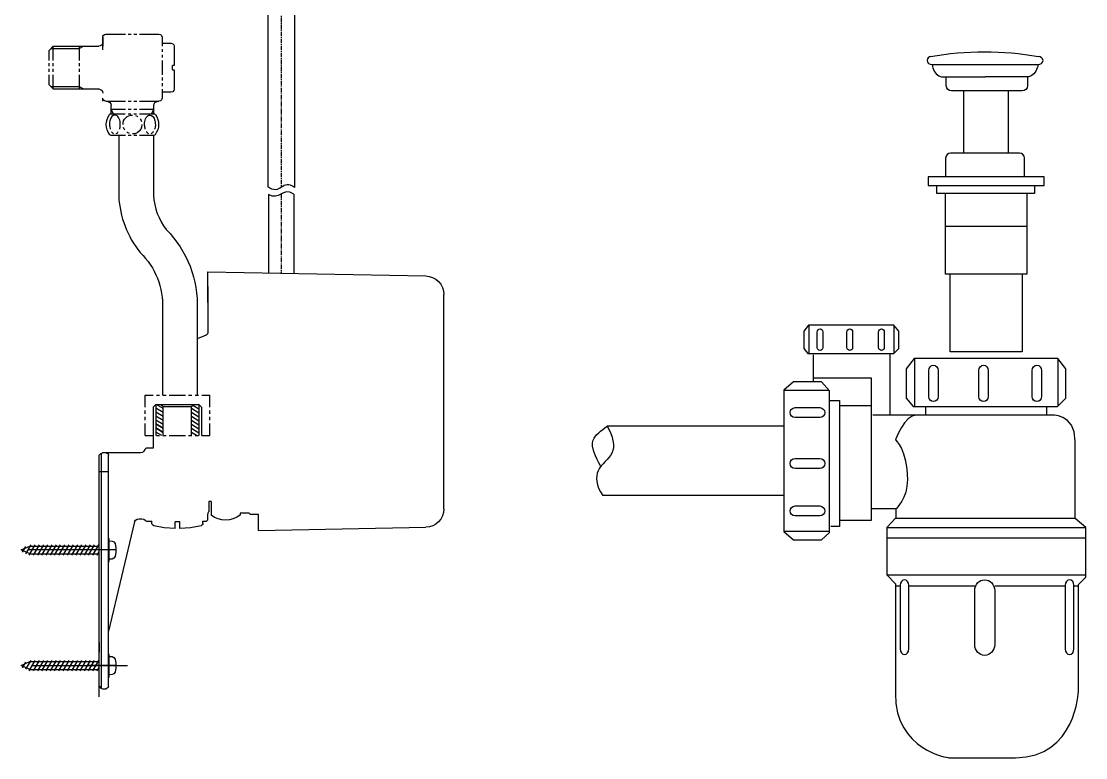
# Model space of a CAD drawing. Header units: millimetres. Extents: x 3162 to 221128, y -144913 to 11496.
# Drawn here: x 181805.7 to 182265.5, y -21886 to -21567.8 of the extents above; entities that cross this region are included whole.
import ezdxf

# ---------------------------------------------------------------- set-up
doc = ezdxf.new("R2010")
doc.units = ezdxf.units.MM
doc.header["$LTSCALE"] = 10
doc.linetypes.add('CENTER', pattern=[50.8, 31.75, -6.35, 6.35, -6.35])
doc.layers.add('3', color=94, linetype='Continuous')

# ---------------------------------------------------------------- blocks, each defined once
blk = doc.blocks.new('guan01')
at = {"color": 8}
for p, q in [((-9.23, 167.75), (-9.23, 141.11)), ((10.01, 167.75), (10.01, 141.11)), ((-17.3, 109.12), (17.72, 109.12))]:
    blk.add_line(p, q, dxfattribs=at)
for points in [[(24.3, 182.62, 0.085674), (-22.39, 182.62, -1)], [(-22.19, 179.08, 0.221079), (-19.22, 174.23, 0.127294), (-17.73, 173.75), (0.7, 173.75)], [(23.59, 179.08, -0.221079), (20.62, 174.23, -0.127294), (19.13, 173.75), (0.7, 173.75)]]:
    blk.add_lwpolyline(points, format="xyb", dxfattribs=at)
blk.add_lwpolyline([(25.3, 126.87), (-24.85, 126.87), (-24.85, 130.62), (25.3, 130.62)], close=True, dxfattribs=at)
for points in [[(-20.6, 126.87), (-20.6, 123.36), (21.52, 123.36), (21.52, 126.87)], [(-17.3, 123.3), (-17.3, 88.47), (17.72, 88.47), (17.72, 123.36)], [(-15.38, 88.47), (-15.38, 55), (15.83, 55), (15.83, 88.47)]]:
    blk.add_lwpolyline(points, dxfattribs=at)
for points, knots in [([(24.3, 182.62), (24.3, 182.62), (24.3, 182.62), (24.3, 182.62), (24.79, 182.62), (25.75, 181.81), (25.75, 180.85), (25.75, 179.86), (24.79, 179.08), (23.59, 179.08), (23.59, 179.08), (-22.18, 179.08), (-22.18, 179.08), (-23.35, 179.08), (-24.34, 179.86), (-24.34, 180.85), (-24.34, 181.81), (-23.35, 182.62), (-22.39, 182.62), (-22.39, 182.62), (-22.39, 182.62), (-22.39, 182.62)], [4.588542, 4.588542, 4.588542, 4.588542, 5, 5, 5, 6, 6, 6, 7, 7, 7, 8, 8, 8, 9, 9, 9, 10, 10, 10, 10.503194, 10.503194, 10.503194, 10.503194]), ([(-17.63, 173.75), (-17.63, 173.75), (-17.63, 169.91), (-17.63, 169.91), (-17.63, 168.71), (-16.58, 167.75), (-15.29, 167.75), (-15.29, 167.75), (15.14, 167.75), (15.14, 167.75), (16.43, 167.75), (17.45, 168.71), (17.45, 169.91), (17.45, 169.91), (17.45, 173.75), (17.45, 173.75)], [0, 0, 0, 0, 1, 1, 1, 2, 2, 2, 3, 3, 3, 4, 4, 4, 5, 5, 5, 5]), ([(-16.31, 130.62), (-16.31, 132.71), (-16.31, 138.65), (-16.31, 138.65), (-16.31, 139.85), (-15.35, 140.81), (-14.18, 140.81), (-14.18, 140.81), (15.56, 140.81), (15.56, 140.81), (16.76, 140.81), (17.72, 139.85), (17.72, 138.65), (17.72, 138.65), (17.72, 132.71), (17.72, 130.62)], [0.176192, 0.176192, 0.176192, 0.176192, 1, 1, 1, 2, 2, 2, 3, 3, 3, 4, 4, 4, 4.823808, 4.823808, 4.823808, 4.823808])]:
    blk.add_open_spline(points, degree=3, knots=knots, dxfattribs=at)
blk = doc.blocks.new('guan02')
at = {"color": 8}
for p, q in [((40.23, 14.48), (40.23, 2.4)), ((77.05, 14.48), (77.05, 2.4)), ((-30.61, 0), (-30.61, -20.39)), ((31.39, 0), (31.39, -20.39)), ((41.88, -24.43), (41.88, 1.92)), ((75.01, -9.95), (75.01, 1.65)), ((87.78, -13.7), (68.41, -13.7)), ((-25.69, -20.75), (-25.69, -24.43)), ((26.68, -20.75), (26.68, -24.43)), ((50.13, -20.48), (63.8, -20.48)), ((30.64, -24.43), (49.35, -24.43)), ((87.78, -29.22), (164.15, -29.22)), ((87.78, -59.22), (166.05, -59.22)), ((39.36, -64.97), (49.59, -64.97)), ((43.38, -73.04), (-42.6, -73.04)), ((-38.07, -69.11), (39.36, -69.11)), ((-42.6, -77.62), (43.38, -77.62)), ((87.78, -74.59), (68.41, -74.59)), ((43.38, -93.45), (-42.6, -93.45)), ((-39.48, -98.37), (-37.5, -98.37)), ((-33.49, -98.37), (-3.27, -98.37)), ((4.74, -98.37), (33.85, -98.37)), ((37.59, -98.37), (39.63, -98.37))]:
    blk.add_line(p, q, dxfattribs=at)
for points in [[(40.32, 2.16), (38.19, 4.32), (38.19, 11.84), (40.23, 14.48), (77.14, 14.48), (79.14, 11.84), (79.14, 4.32), (77.38, 2.16)], [(-30.46, -20.78), (-34, -17.09), (-34, -4.44), (-30.61, 0), (31.57, 0), (34.99, -4.44), (34.99, -17.09), (31.99, -20.78)], [(68.05, -13.88), (71.56, -10.07), (83.58, -10.07), (87.78, -13.7), (87.78, -74.74), (83.58, -78.37), (71.56, -78.37), (68.05, -75.22)]]:
    blk.add_lwpolyline(points, close=True, dxfattribs=at)
for points in [[(74.77, -8.36), (50.13, -8.36), (50.13, -69.98), (63.8, -69.98)], [(67.78, -18.08), (63.8, -18.08), (63.8, -72.62), (67.54, -72.62)]]:
    blk.add_lwpolyline(points, dxfattribs=at)
for points, knots in [([(46.86, 4.77), (46.86, 4.05), (46.32, 3.45), (45.63, 3.45), (45.63, 3.45), (45.63, 3.45), (45.63, 3.45), (44.94, 3.45), (44.4, 4.05), (44.4, 4.77), (44.4, 4.77), (44.4, 11.45), (44.4, 11.45), (44.4, 12.17), (44.94, 12.8), (45.63, 12.8), (45.63, 12.8), (45.63, 12.8), (45.63, 12.8), (46.32, 12.8), (46.86, 12.17), (46.86, 11.45), (46.86, 11.45), (46.86, 4.77), (46.86, 4.77)], [0, 0, 0, 0, 1, 1, 1, 2, 2, 2, 3, 3, 3, 4, 4, 4, 5, 5, 5, 6, 6, 6, 7, 7, 7, 8, 8, 8, 8]), ([(60.53, 4.77), (60.53, 4.05), (59.99, 3.45), (59.3, 3.45), (59.3, 3.45), (59.3, 3.45), (59.3, 3.45), (58.61, 3.45), (58.13, 4.05), (58.13, 4.77), (58.13, 4.77), (58.13, 11.45), (58.13, 11.45), (58.13, 12.17), (58.61, 12.8), (59.3, 12.8), (59.3, 12.8), (59.3, 12.8), (59.3, 12.8), (59.99, 12.8), (60.53, 12.17), (60.53, 11.45), (60.53, 11.45), (60.53, 4.77), (60.53, 4.77)], [0, 0, 0, 0, 1, 1, 1, 2, 2, 2, 3, 3, 3, 4, 4, 4, 5, 5, 5, 6, 6, 6, 7, 7, 7, 8, 8, 8, 8]), ([(73.39, 4.77), (73.39, 4.05), (72.82, 3.45), (72.16, 3.45), (72.16, 3.45), (72.16, 3.45), (72.16, 3.45), (71.5, 3.45), (70.96, 4.05), (70.96, 4.77), (70.96, 4.77), (70.96, 11.45), (70.96, 11.45), (70.96, 12.17), (71.5, 12.8), (72.16, 12.8), (72.16, 12.8), (72.16, 12.8), (72.16, 12.8), (72.82, 12.8), (73.39, 12.17), (73.39, 11.45), (73.39, 11.45), (73.39, 4.77), (73.39, 4.77)], [0, 0, 0, 0, 1, 1, 1, 2, 2, 2, 3, 3, 3, 4, 4, 4, 5, 5, 5, 6, 6, 6, 7, 7, 7, 8, 8, 8, 8]), ([(-19.46, -16.37), (-19.46, -17.6), (-20.39, -18.59), (-21.5, -18.59), (-21.5, -18.59), (-21.5, -18.59), (-21.5, -18.59), (-22.63, -18.59), (-23.53, -17.6), (-23.53, -16.37), (-23.53, -16.37), (-23.53, -5.1), (-23.53, -5.1), (-23.53, -3.87), (-22.63, -2.85), (-21.5, -2.85), (-21.5, -2.85), (-21.5, -2.85), (-21.5, -2.85), (-20.39, -2.85), (-19.46, -3.87), (-19.46, -5.1), (-19.46, -5.1), (-19.46, -16.37), (-19.46, -16.37)], [0, 0, 0, 0, 1, 1, 1, 2, 2, 2, 3, 3, 3, 4, 4, 4, 5, 5, 5, 6, 6, 6, 7, 7, 7, 8, 8, 8, 8]), ([(3.63, -16.37), (3.63, -17.6), (2.67, -18.59), (1.53, -18.59), (1.53, -18.59), (1.53, -18.59), (1.53, -18.59), (0.45, -18.59), (-0.48, -17.6), (-0.48, -16.37), (-0.48, -16.37), (-0.48, -5.1), (-0.48, -5.1), (-0.48, -3.87), (0.45, -2.85), (1.53, -2.85), (1.53, -2.85), (1.53, -2.85), (1.53, -2.85), (2.67, -2.85), (3.63, -3.87), (3.63, -5.1), (3.63, -5.1), (3.63, -16.37), (3.63, -16.37)], [0, 0, 0, 0, 1, 1, 1, 2, 2, 2, 3, 3, 3, 4, 4, 4, 5, 5, 5, 6, 6, 6, 7, 7, 7, 8, 8, 8, 8]), ([(25.24, -16.37), (25.24, -17.6), (24.31, -18.59), (23.2, -18.59), (23.2, -18.59), (23.2, -18.59), (23.2, -18.59), (22.09, -18.59), (21.17, -17.6), (21.17, -16.37), (21.17, -16.37), (21.17, -5.1), (21.17, -5.1), (21.17, -3.87), (22.09, -2.85), (23.2, -2.85), (23.2, -2.85), (23.2, -2.85), (23.2, -2.85), (24.31, -2.85), (25.24, -3.87), (25.24, -5.1), (25.24, -5.1), (25.24, -16.37), (25.24, -16.37)], [0, 0, 0, 0, 1, 1, 1, 2, 2, 2, 3, 3, 3, 4, 4, 4, 5, 5, 5, 6, 6, 6, 7, 7, 7, 8, 8, 8, 8]), ([(72.28, -25.54), (71.08, -25.54), (70.12, -24.55), (70.12, -23.35), (70.12, -23.35), (70.12, -23.35), (70.12, -23.35), (70.12, -22.18), (71.08, -21.2), (72.28, -21.2), (72.28, -21.2), (82.98, -21.2), (82.98, -21.2), (84.15, -21.2), (85.11, -22.18), (85.11, -23.35), (85.11, -23.35), (85.11, -23.35), (85.11, -23.35), (85.11, -24.55), (84.15, -25.54), (82.98, -25.54), (82.98, -25.54), (72.28, -25.54), (72.28, -25.54)], [0, 0, 0, 0, 1, 1, 1, 2, 2, 2, 3, 3, 3, 4, 4, 4, 5, 5, 5, 6, 6, 6, 7, 7, 7, 8, 8, 8, 8]), ([(39.63, -35.14), (39.63, -35.14), (35.5, -24.43), (30.64, -24.43), (25.78, -24.43), (-27.4, -24.43), (-27.4, -24.43), (-27.4, -24.43), (-38.07, -23.44), (-38.07, -35.71), (-38.07, -47.97), (-38.07, -69.11), (-38.07, -69.11), (-38.07, -69.11), (-42.6, -73.04), (-42.6, -73.04), (-42.6, -73.04), (-42.6, -94.41), (-42.6, -94.41), (-42.6, -94.41), (-39.48, -97.68), (-39.48, -97.68), (-39.48, -97.68), (-39.48, -143.6), (-39.48, -143.6), (-39.48, -143.6), (-38.46, -172.5), (-12.23, -172.5), (13.97, -172.5), (16.58, -172.5), (16.58, -172.5), (16.58, -172.5), (39.63, -169.5), (39.63, -144.74), (39.63, -132.06), (39.63, -97.41), (39.63, -97.41), (39.63, -97.41), (43.38, -93.45), (43.38, -93.45), (43.38, -93.45), (43.38, -73.04), (43.38, -73.04), (43.38, -73.04), (39.36, -68.81), (39.36, -68.81), (39.36, -68.81), (39.36, -64.97), (39.36, -64.97), (39.36, -64.97), (34.39, -60.38), (34.39, -52.34), (34.39, -39.27), (39.63, -35.14), (39.63, -35.14)], [0, 0, 0, 0, 1, 1, 1, 2, 2, 2, 3, 3, 3, 4, 4, 4, 5, 5, 5, 6, 6, 6, 7, 7, 7, 8, 8, 8, 9, 9, 9, 10, 10, 10, 11, 11, 11, 12, 12, 12, 13, 13, 13, 14, 14, 14, 15, 15, 15, 16, 16, 16, 17, 17, 17, 18, 18, 18, 18]), ([(164.15, -29.22), (161.69, -33.59), (159.55, -41.17), (169.48, -47.25), (169.05, -54.7), (166.05, -59.22)], [9.495948, 9.495948, 9.495948, 9.495948, 23.037981, 34.191114, 44.267375, 44.267375, 44.267375, 44.267375]), ([(72.28, -47.54), (71.08, -47.54), (70.12, -46.58), (70.12, -45.38), (70.12, -45.38), (70.12, -45.38), (70.12, -45.38), (70.12, -44.18), (71.08, -43.19), (72.28, -43.19), (72.28, -43.19), (82.98, -43.19), (82.98, -43.19), (84.15, -43.19), (85.11, -44.18), (85.11, -45.38), (85.11, -45.38), (85.11, -45.38), (85.11, -45.38), (85.11, -46.58), (84.15, -47.54), (82.98, -47.54), (82.98, -47.54), (72.28, -47.54), (72.28, -47.54)], [0, 0, 0, 0, 1, 1, 1, 2, 2, 2, 3, 3, 3, 4, 4, 4, 5, 5, 5, 6, 6, 6, 7, 7, 7, 8, 8, 8, 8]), ([(72.28, -68.03), (71.08, -68.03), (70.12, -67.07), (70.12, -65.87), (70.12, -65.87), (70.12, -65.87), (70.12, -65.87), (70.12, -64.7), (71.08, -63.71), (72.28, -63.71), (72.28, -63.71), (82.98, -63.71), (82.98, -63.71), (84.15, -63.71), (85.11, -64.7), (85.11, -65.87), (85.11, -65.87), (85.11, -65.87), (85.11, -65.87), (85.11, -67.07), (84.15, -68.03), (82.98, -68.03), (82.98, -68.03), (72.28, -68.03), (72.28, -68.03)], [0, 0, 0, 0, 1, 1, 1, 2, 2, 2, 3, 3, 3, 4, 4, 4, 5, 5, 5, 6, 6, 6, 7, 7, 7, 8, 8, 8, 8]), ([(-37.5, -125.47), (-37.5, -126.82), (-36.69, -127.87), (-35.65, -127.87), (-35.65, -127.87), (-35.65, -127.87), (-35.65, -127.87), (-34.63, -127.87), (-33.79, -126.82), (-33.79, -125.47), (-33.79, -125.47), (-33.79, -97.98), (-33.79, -97.98), (-33.79, -96.69), (-34.63, -95.61), (-35.65, -95.61), (-35.65, -95.61), (-35.65, -95.61), (-35.65, -95.61), (-36.69, -95.61), (-37.5, -96.69), (-37.5, -97.98), (-37.5, -97.98), (-37.5, -125.47), (-37.5, -125.47)], [0, 0, 0, 0, 1, 1, 1, 2, 2, 2, 3, 3, 3, 4, 4, 4, 5, 5, 5, 6, 6, 6, 7, 7, 7, 8, 8, 8, 8]), ([(5.37, -123.64), (5.37, -126.19), (3.42, -128.29), (1.05, -128.29), (1.05, -128.29), (1.05, -128.29), (1.05, -128.29), (-1.32, -128.29), (-3.27, -126.19), (-3.27, -123.64), (-3.27, -123.64), (-3.27, -100.26), (-3.27, -100.26), (-3.27, -97.68), (-1.32, -95.61), (1.05, -95.61), (1.05, -95.61), (1.05, -95.61), (1.05, -95.61), (3.42, -95.61), (5.37, -97.68), (5.37, -100.26), (5.37, -100.26), (5.37, -123.64), (5.37, -123.64)], [0, 0, 0, 0, 1, 1, 1, 2, 2, 2, 3, 3, 3, 4, 4, 4, 5, 5, 5, 6, 6, 6, 7, 7, 7, 8, 8, 8, 8]), ([(33.85, -125.47), (33.85, -126.82), (34.66, -127.87), (35.68, -127.87), (35.68, -127.87), (35.68, -127.87), (35.68, -127.87), (36.72, -127.87), (37.59, -126.82), (37.59, -125.47), (37.59, -125.47), (37.59, -97.98), (37.59, -97.98), (37.59, -96.69), (36.72, -95.61), (35.68, -95.61), (35.68, -95.61), (35.68, -95.61), (35.68, -95.61), (34.66, -95.61), (33.85, -96.69), (33.85, -97.98), (33.85, -97.98), (33.85, -125.47), (33.85, -125.47)], [0, 0, 0, 0, 1, 1, 1, 2, 2, 2, 3, 3, 3, 4, 4, 4, 5, 5, 5, 6, 6, 6, 7, 7, 7, 8, 8, 8, 8])]:
    blk.add_open_spline(points, degree=3, knots=knots, dxfattribs=at)
blk.add_spline([(166.84, -46.62), (170.13, -35.25), (164.15, -29.22)], degree=3, dxfattribs=at)

msp = doc.modelspace()

# ---------------------------------------------------------------- linework, layer by layer
at = {"color": 8, "linetype": 'CENTER', "ltscale": 0.006}
for p, q in [((181917.91, -21477.78), (181917.91, -21639.55)), ((181917.91, -21642.39), (181917.91, -21676.68))]:
    msp.add_line(p, q, dxfattribs=at)
at = {"color": 8}
for p, q in [((181912.15, -21519.03), (181912.15, -21639.25)), ((181923.68, -21550.67), (181923.68, -21639.64)), ((181840.92, -21580.16), (181840.92, -21573.97)), ((181842.27, -21573.3), (181850.66, -21573.3)), ((181851.85, -21573.3), (181853.12, -21573.3)), ((181854.3, -21573.3), (181855.58, -21573.3)), ((181856.76, -21573.3), (181865.14, -21573.3)), ((181817.53, -21580.5), (181819.49, -21578.55)), ((181819.49, -21578.55), (181829.91, -21578.55)), ((181819.49, -21584.73), (181819.49, -21578.55)), ((181829.91, -21578.55), (181832.53, -21578.55)), ((181830.75, -21579.57), (181832.61, -21578.55)), ((181830.75, -21578.55), (181830.75, -21584.73)), ((181832.61, -21578.55), (181839.14, -21578.55)), ((181840.92, -21574.57), (181840.92, -21578.55)), ((181866.5, -21574.57), (181866.5, -21578.55)), ((181817.53, -21580.5), (181817.53, -21584.73)), ((181818.47, -21579.57), (181829.91, -21579.57)), ((181829.91, -21579.57), (181830.75, -21579.57)), ((181866.5, -21579.82), (181866.5, -21581.01)), ((181866.5, -21582.28), (181866.5, -21583.46)), ((181817.53, -21585.92), (181817.53, -21587.19)), ((181819.49, -21587.19), (181819.49, -21585.92)), ((181830.75, -21585.92), (181830.75, -21587.19)), ((181866.5, -21584.73), (181866.5, -21590.92)), ((181871.08, -21588.71), (181871.08, -21586.93)), ((181817.53, -21588.38), (181817.53, -21589.65)), ((181817.53, -21590.83), (181817.53, -21595.07)), ((181819.49, -21589.65), (181819.49, -21588.38)), ((181819.49, -21597.01), (181819.49, -21590.83)), ((181830.75, -21588.38), (181830.75, -21589.65)), ((181830.75, -21590.83), (181830.75, -21597.01)), ((181866.5, -21592.1), (181866.5, -21593.37)), ((181817.53, -21595.07), (181819.49, -21597.01)), ((181818.47, -21596), (181829.91, -21596)), ((181819.49, -21597.01), (181829.91, -21597.01)), ((181829.91, -21597.01), (181832.53, -21597.01)), ((181866.5, -21594.56), (181866.5, -21595.83)), ((181866.5, -21597.1), (181866.5, -21601)), ((181840.92, -21602.35), (181840.92, -21601.08)), ((181870.48, -21598.37), (181866.5, -21598.37)), ((181842.27, -21602.35), (181850.66, -21602.35)), ((181844.47, -21607.69), (181844.47, -21604.13)), ((181845.49, -21607.69), (181844.47, -21605.91)), ((181850.66, -21605.91), (181844.47, -21605.91)), ((181851.85, -21602.35), (181853.12, -21602.35)), ((181853.12, -21605.91), (181851.85, -21605.91)), ((181854.3, -21602.35), (181855.58, -21602.35)), ((181855.58, -21605.91), (181854.3, -21605.91)), ((181856.76, -21602.35), (181865.14, -21602.35)), ((181862.95, -21605.91), (181856.76, -21605.91)), ((181861.93, -21607.69), (181862.95, -21605.91)), ((181862.95, -21607.69), (181862.95, -21604.13)), ((181844.47, -21607.69), (181850.58, -21607.69)), ((181851.85, -21607.69), (181853.03, -21607.69)), ((181854.3, -21607.69), (181855.49, -21607.69)), ((181856.76, -21607.69), (181862.86, -21607.69)), ((181849.64, -21612.35), (181849.64, -21612.26)), ((181850.66, -21617.1), (181844.56, -21617.1)), ((181853.12, -21617.1), (181851.85, -21617.1)), ((181855.58, -21617.1), (181854.3, -21617.1)), ((181862.86, -21617.1), (181856.76, -21617.1)), ((181912.44, -21642.6), (181912.44, -21676.58)), ((181923.39, -21642.42), (181923.39, -21676.78)), ((181862.63, -21734.48), (181863.79, -21733.31)), ((181863.79, -21733.31), (181866, -21733.31)), ((181863.79, -21733.31), (181863.79, -21746.76)), ((181867.05, -21736.78), (181863.79, -21734.96)), ((181867.05, -21735.05), (181863.98, -21733.31)), ((181866, -21733.31), (181867.05, -21734.28)), ((181866, -21733.31), (181882.41, -21733.31)), ((181867.05, -21746.76), (181867.05, -21734.28)), ((181867.05, -21734.28), (181879.24, -21734.28)), ((181879.24, -21734.28), (181880.21, -21733.31)), ((181879.24, -21746.76), (181879.24, -21734.28)), ((181882.41, -21737.06), (181879.24, -21735.15)), ((181882.41, -21735.34), (181879.73, -21733.8)), ((181882.41, -21733.61), (181881.93, -21733.31)), ((181882.41, -21733.31), (181882.41, -21746.76)), ((181882.41, -21733.31), (181883.57, -21734.48)), ((181883.57, -21734.48), (181883.57, -21746.76)), ((181867.05, -21738.51), (181863.79, -21736.68)), ((181867.05, -21740.23), (181863.79, -21738.41)), ((181882.41, -21738.79), (181879.24, -21736.87)), ((181882.41, -21740.52), (181879.24, -21738.6)), ((181867.05, -21741.96), (181863.79, -21740.14)), ((181882.41, -21742.25), (181879.24, -21740.33)), ((181882.41, -21743.97), (181879.24, -21742.05)), ((181882.41, -21745.71), (181879.24, -21743.79)), ((181866.39, -21746.76), (181863.79, -21745.32)), ((181881.36, -21746.76), (181879.24, -21745.52)), ((181839.39, -21855.16), (181839.39, -21755.31)), ((181840.36, -21856.12), (181840.36, -21754.35)), ((181843.42, -21855.16), (181843.42, -21755.31)), ((181839.39, -21762.32), (181843.42, -21762.32)), ((181806.27, -21797.17), (181807.61, -21794.68)), ((181807.71, -21797.84), (181809.92, -21794)), ((181809.15, -21798.51), (181811.75, -21794)), ((181809.44, -21794.57), (181839.39, -21794.57)), ((181810.98, -21798.51), (181813.57, -21794)), ((181812.79, -21798.51), (181815.39, -21794)), ((181814.62, -21798.51), (181817.21, -21794)), ((181816.45, -21798.51), (181819.04, -21794)), ((181818.28, -21798.51), (181820.86, -21794)), ((181820.09, -21798.51), (181822.69, -21794)), ((181821.92, -21798.51), (181824.51, -21794)), ((181823.75, -21798.51), (181826.43, -21794)), ((181825.66, -21798.51), (181828.26, -21794)), ((181827.49, -21798.51), (181830.08, -21794)), ((181829.31, -21798.51), (181831.91, -21794)), ((181831.13, -21798.51), (181833.73, -21794)), ((181832.96, -21798.51), (181835.55, -21794)), ((181834.79, -21798.51), (181837.37, -21794)), ((181836.61, -21798.51), (181839.2, -21794)), ((181839.39, -21795.53), (181839.39, -21794.09)), ((181843.42, -21791.22), (181843.71, -21791.22)), ((181843.71, -21801.2), (181843.71, -21791.22)), ((181843.71, -21792.27), (181844.96, -21792.37)), ((181846.89, -21796.21), (181808.67, -21796.21)), ((181809.44, -21797.94), (181839.39, -21797.94)), ((181838.43, -21798.51), (181839.39, -21796.88)), ((181839.39, -21803.89), (181839.39, -21796.88)), ((181843.42, -21801.2), (181843.71, -21801.2)), ((181839.39, -21806.67), (181839.39, -21805.23)), ((181839.39, -21815.03), (181839.39, -21808.12)), ((181839.39, -21817.81), (181839.39, -21816.47)), ((181839.39, -21826.26), (181839.39, -21819.26)), ((181839.39, -21827.31), (181839.39, -21827.13)), ((181839.39, -21829.05), (181839.39, -21827.6)), ((181839.39, -21829.14), (181839.39, -21829.05)), ((181839.39, -21829.91), (181839.39, -21829.33)), ((181839.39, -21837.4), (181839.39, -21830.39)), ((181843.42, -21831.54), (181843.52, -21830.87)), ((181839.39, -21836.15), (181839.39, -21840.46)), ((181839.39, -21836.15), (181839.39, -21840.28)), ((181839.39, -21840.18), (181839.39, -21838.84)), ((181806.27, -21847.1), (181807.61, -21844.69)), ((181807.71, -21847.76), (181809.92, -21843.93)), ((181809.15, -21848.44), (181811.75, -21843.93)), ((181809.44, -21844.5), (181839.39, -21844.5)), ((181810.98, -21848.44), (181813.57, -21843.93)), ((181812.79, -21848.44), (181815.39, -21843.93)), ((181814.62, -21848.44), (181817.21, -21843.93)), ((181816.45, -21848.44), (181819.04, -21843.93)), ((181818.28, -21848.44), (181820.86, -21843.93)), ((181820.09, -21848.44), (181822.69, -21843.93)), ((181821.92, -21848.44), (181824.51, -21843.93)), ((181823.75, -21848.44), (181826.43, -21843.93)), ((181825.66, -21848.44), (181828.26, -21843.93)), ((181827.49, -21848.44), (181830.08, -21843.93)), ((181829.31, -21848.44), (181831.91, -21843.93)), ((181831.13, -21848.44), (181833.73, -21843.93)), ((181832.96, -21848.44), (181835.55, -21843.93)), ((181834.79, -21848.44), (181837.37, -21843.93)), ((181836.61, -21848.44), (181839.2, -21843.93)), ((181839.39, -21848.63), (181839.39, -21841.62)), ((181843.42, -21841.23), (181843.71, -21841.23)), ((181843.71, -21851.23), (181843.71, -21841.23)), ((181843.71, -21842.2), (181844.96, -21842.29)), ((181809.44, -21847.86), (181839.39, -21847.86)), ((181810.4, -21846.23), (181851.59, -21846.23)), ((181846.89, -21846.23), (181834.4, -21846.23)), ((181838.43, -21848.44), (181839.39, -21846.8)), ((181839.39, -21851.41), (181839.39, -21849.97)), ((181839.39, -21859.77), (181839.39, -21852.76)), ((181843.42, -21851.23), (181843.71, -21851.23)), ((181839.39, -21855.16), (181840.06, -21855.93))]:
    msp.add_line(p, q, dxfattribs=at)
for points in [[(181840.92, -21574.57), (181841.09, -21573.89), (181841.59, -21573.47), (181842.27, -21573.3)], [(181865.14, -21573.3), (181865.82, -21573.47), (181866.33, -21573.89), (181866.5, -21574.57)], [(181840.92, -21576.77), (181840.75, -21577.45), (181840.41, -21578.04), (181839.82, -21578.38), (181839.14, -21578.55)], [(181866.5, -21577.27), (181870.48, -21577.27), (181871.16, -21577.45), (181871.58, -21577.87), (181871.76, -21578.55), (181871.76, -21586.93), (181871.08, -21586.93)], [(181871.08, -21588.71), (181871.76, -21588.71), (181871.76, -21597.1)], [(181829.91, -21596), (181830.75, -21596), (181832.61, -21597.01)], [(181832.61, -21597.01), (181839.14, -21597.01), (181839.82, -21597.19), (181840.41, -21597.52), (181840.75, -21598.12), (181840.92, -21598.8)], [(181871.76, -21597.1), (181871.58, -21597.69), (181871.16, -21598.2), (181870.48, -21598.37)], [(181842.27, -21602.35), (181841.59, -21602.18), (181841.09, -21601.68), (181840.92, -21601)], [(181866.5, -21601), (181866.33, -21601.68), (181865.82, -21602.18), (181865.14, -21602.35)], [(181842.69, -21602.35), (181843.37, -21602.52), (181843.97, -21602.87), (181844.31, -21603.45), (181844.47, -21604.13)], [(181862.95, -21604.13), (181863.11, -21603.45), (181863.45, -21602.87), (181864.05, -21602.52), (181864.72, -21602.35)], [(181843.8, -21608.03), (181844.14, -21607.77), (181844.47, -21607.69)], [(181854.98, -21608.46), (181855.74, -21608.79), (181856.08, -21609.04)], [(181857.01, -21609.98), (181857.27, -21610.32), (181857.6, -21611.08)], [(181862.86, -21607.69), (181863.29, -21607.77), (181863.62, -21608.03)], [(181846.76, -21616.33), (181846.85, -21616.25), (181847.18, -21616.08), (181847.27, -21615.91), (181847.44, -21615.74), (181847.53, -21615.57), (181847.61, -21615.48)], [(181850.4, -21614.73), (181850.15, -21614.38), (181849.81, -21613.63)], [(181852.44, -21616.25), (181851.68, -21615.91), (181851.34, -21615.65)], [(181857.78, -21612.35), (181857.69, -21613.45), (181857.27, -21614.38), (181856.59, -21615.23), (181855.74, -21615.91), (181854.73, -21616.33), (181853.7, -21616.41)], [(181860.65, -21616.33), (181860.57, -21616.25), (181860.23, -21616.08), (181860.15, -21615.91), (181859.98, -21615.74), (181859.89, -21615.57), (181859.81, -21615.48)], [(181844.56, -21617.1), (181844.22, -21617.01), (181843.88, -21616.76)], [(181863.53, -21616.76), (181863.2, -21617.01), (181862.86, -21617.1)], [(181867.05, -21743.6), (181863.79, -21741.78), (181867.05, -21743.6), (181863.79, -21741.78), (181867.05, -21743.6), (181863.79, -21741.78)], [(181867.05, -21745.42), (181863.79, -21743.49), (181867.05, -21745.42), (181863.79, -21743.49), (181867.05, -21745.42), (181863.79, -21743.49)], [(181842.37, -21754.25), (181842.85, -21754.44), (181843.24, -21754.73), (181843.42, -21755.31)], [(181809.44, -21797.94), (181805.7, -21796.21), (181809.44, -21794.57)], [(181844.96, -21792.37), (181845.73, -21792.65), (181846.21, -21793.42)], [(181846.21, -21793.42), (181846.6, -21795.34), (181846.6, -21797.17), (181846.21, -21798.99)], [(181846.21, -21798.99), (181845.73, -21799.77), (181844.96, -21800.14), (181843.71, -21800.24)], [(181809.44, -21847.86), (181805.7, -21846.23), (181809.44, -21844.5)], [(181844.96, -21842.29), (181845.73, -21842.67), (181846.21, -21843.45)], [(181846.21, -21843.45), (181846.6, -21845.27), (181846.6, -21847.1), (181846.21, -21849.02)], [(181846.21, -21849.02), (181845.73, -21849.78), (181844.96, -21850.07), (181843.71, -21850.16)], [(181840.06, -21855.93), (181840.83, -21856.21), (181842.37, -21856.21)], [(181843.42, -21855.16), (181843.24, -21855.73), (181842.85, -21856.02), (181842.37, -21856.21)]]:
    msp.add_lwpolyline(points, dxfattribs=at)
for points in [[(181843.88, -21616.76), (181841.97, -21614.07), (181841.91, -21610.72), (181843.8, -21608.03)], [(181849.64, -21612.35), (181849.5, -21610.15), (181851.55, -21608.25), (181853.7, -21608.29)], [(181863.62, -21608.03), (181865.51, -21610.72), (181865.45, -21614.07), (181863.53, -21616.76)], [(181844.65, -21615.48), (181844.92, -21615.86), (181845.11, -21616.15), (181845.58, -21616.33)], [(181862.77, -21615.48), (181862.5, -21615.86), (181862.31, -21616.15), (181861.84, -21616.33)], [(181923.68, -21639.64), (181918.69, -21635.41), (181917.47, -21643.56), (181912.15, -21639.25)], [(181923.39, -21642.42), (181918.44, -21639.17), (181917.19, -21645.63), (181912.44, -21642.6)]]:
    msp.add_open_spline(points, degree=3, dxfattribs=at)
for points, knots in [([(181846.17, -21608.29), (181845.08, -21608.27), (181844.39, -21609.4), (181844.14, -21610.32), (181843.86, -21610.8), (181843.76, -21611.87), (181843.8, -21612.44), (181843.8, -21612.44), (181843.8, -21613.03), (181843.8, -21613.03), (181843.8, -21613.03), (181843.88, -21613.28), (181843.88, -21613.28), (181843.88, -21613.28), (181843.88, -21613.54), (181843.88, -21613.54), (181843.88, -21613.54), (181844.05, -21614.04), (181844.05, -21614.04), (181844.05, -21614.04), (181844.05, -21614.3), (181844.05, -21614.3), (181844.05, -21614.3), (181844.14, -21614.38), (181844.14, -21614.38)], [0, 0, 0, 0, 1, 1, 1, 2, 2, 2, 3, 3, 3, 4, 4, 4, 5, 5, 5, 6, 6, 6, 7, 7, 7, 8, 8, 8, 8]), ([(181848.2, -21614.38), (181848.29, -21613.82), (181848.44, -21613.27), (181848.46, -21612.69), (181848.48, -21611.94), (181848.46, -21611.2), (181848.2, -21610.49), (181847.81, -21609.62), (181848.07, -21609.66), (181847.36, -21608.87), (181847.36, -21608.87), (181847.1, -21608.62), (181847.1, -21608.62), (181847.1, -21608.62), (181846.42, -21608.29), (181846.42, -21608.29), (181846.42, -21608.29), (181846.17, -21608.29), (181846.17, -21608.29)], [0, 0, 0, 0, 1, 1, 1, 2, 2, 2, 3, 3, 3, 4, 4, 4, 5, 5, 5, 6, 6, 6, 6]), ([(181859.22, -21614.38), (181859.13, -21613.82), (181858.98, -21613.27), (181858.96, -21612.69), (181858.94, -21611.94), (181858.97, -21611.2), (181859.22, -21610.49), (181859.61, -21609.62), (181859.35, -21609.66), (181860.06, -21608.87), (181860.06, -21608.87), (181860.32, -21608.62), (181860.32, -21608.62), (181860.32, -21608.62), (181860.49, -21608.54), (181860.49, -21608.54), (181860.49, -21608.54), (181860.65, -21608.46), (181860.65, -21608.46), (181860.65, -21608.46), (181861, -21608.29), (181861, -21608.29), (181861, -21608.29), (181861.25, -21608.29), (181861.25, -21608.29)], [0, 0, 0, 0, 1, 1, 1, 2, 2, 2, 3, 3, 3, 4, 4, 4, 5, 5, 5, 6, 6, 6, 7, 7, 7, 8, 8, 8, 8]), ([(181861.25, -21608.29), (181862.19, -21608.19), (181863.13, -21609.48), (181863.29, -21610.32), (181863.53, -21610.98), (181863.6, -21611.73), (181863.62, -21612.44), (181863.62, -21612.44), (181863.62, -21613.03), (181863.62, -21613.03), (181863.62, -21613.03), (181863.53, -21613.28), (181863.53, -21613.28), (181863.53, -21613.28), (181863.53, -21613.54), (181863.53, -21613.54), (181863.53, -21613.54), (181863.37, -21614.04), (181863.37, -21614.04), (181863.37, -21614.04), (181863.37, -21614.3), (181863.37, -21614.3), (181863.37, -21614.3), (181863.29, -21614.38), (181863.29, -21614.38)], [0, 0, 0, 0, 1, 1, 1, 2, 2, 2, 3, 3, 3, 4, 4, 4, 5, 5, 5, 6, 6, 6, 7, 7, 7, 8, 8, 8, 8])]:
    msp.add_open_spline(points, degree=3, knots=knots, dxfattribs=at)
at = {"layer": '3'}
for p, q in [((181886.23, -21689.35), (181886.23, -21676.1)), ((181886.23, -21678.11), (181886.23, -21676.1)), ((181886.23, -21676.1), (181980.4, -21677.83)), ((181986.45, -21680.8), (181985.4, -21679.65)), ((181988.28, -21778.45), (181988.28, -21685.79)), ((181988.28, -21778.45), (181988.28, -21685.79)), ((181859.18, -21734.57), (181859.18, -21729.29)), ((181859.18, -21729.29), (181862.63, -21729.29)), ((181864.08, -21729.29), (181865.43, -21729.29)), ((181866.86, -21729.29), (181868.21, -21729.29)), ((181869.64, -21729.29), (181876.66, -21729.29)), ((181878, -21729.29), (181879.43, -21729.29)), ((181880.78, -21729.29), (181882.22, -21729.29)), ((181883.66, -21729.29), (181887.12, -21729.29)), ((181887.12, -21734.57), (181887.12, -21729.29)), ((181862.63, -21734.48), (181862.63, -21752.23)), ((181859.18, -21737.35), (181859.18, -21735.91)), ((181859.18, -21740.14), (181859.18, -21738.7)), ((181887.12, -21737.35), (181887.12, -21735.91)), ((181887.12, -21740.14), (181887.12, -21738.7)), ((181859.18, -21746.76), (181859.18, -21741.58)), ((181887.12, -21746.76), (181887.12, -21741.58)), ((181859.18, -21746.76), (181862.63, -21746.76)), ((181864.08, -21746.76), (181865.43, -21746.76)), ((181866.86, -21746.76), (181868.21, -21746.76)), ((181869.64, -21746.76), (181876.66, -21746.76)), ((181878, -21746.76), (181879.43, -21746.76)), ((181880.78, -21746.76), (181882.22, -21746.76)), ((181883.66, -21746.76), (181887.12, -21746.76)), ((181857.17, -21754.25), (181840.83, -21754.25)), ((181886.71, -21775.28), (181886.71, -21779.58)), ((181887.77, -21775.28), (181886.71, -21775.28)), ((181887.77, -21775.28), (181887.77, -21781.13)), ((181900.24, -21780.37), (181900.24, -21780.27)), ((181900.24, -21780.37), (181900.24, -21781.13)), ((181908.21, -21780.84), (181904.66, -21780.84)), ((181908.21, -21781.03), (181908.21, -21780.84)), ((181908.21, -21787.76), (181908.21, -21781.03)), ((181854.67, -21784.02), (181843.42, -21831.25)), ((181859.66, -21783.72), (181859.27, -21783.34)), ((181859.66, -21783.72), (181862.16, -21783.72)), ((181862.16, -21784.78), (181862.16, -21783.72)), ((181874.16, -21784.02), (181872.14, -21784.02)), ((181872.14, -21786.99), (181872.14, -21784.02)), ((181874.16, -21786.99), (181874.16, -21784.02)), ((181884.14, -21784.78), (181884.14, -21783.72)), ((181908.21, -21787.76), (181908.21, -21785.74)), ((181908.21, -21787.76), (181980.4, -21786.42)), ((181908.21, -21787.76), (181980.4, -21786.42))]:
    msp.add_line(p, q, dxfattribs=at)
for points in [[(181847.78, -21617.1), (181847.78, -21643.44, 0.15737), (181857.1, -21667.75, -0.215761), (181866.71, -21692.01), (181866.71, -21729.29)], [(181862.78, -21617.1), (181862.78, -21642.99, 0.14708), (181868.32, -21657.75, -0.207289), (181881.71, -21692.33), (181881.71, -21729.29)]]:
    msp.add_lwpolyline(points, format="xyb", dxfattribs=at)
for points in [[(181886.23, -21682.33), (181886.23, -21702.5), (181886.03, -21703.07), (181885.55, -21703.46), (181881.71, -21705.05)], [(181862.63, -21752.23), (181859.66, -21752.23), (181859.09, -21752.81), (181858.7, -21753.58), (181858.03, -21754.06), (181857.17, -21754.25)], [(181839.39, -21755.31), (181840.06, -21754.54), (181840.83, -21754.25)], [(181904.66, -21780.84), (181904.18, -21780.37), (181900.24, -21780.37)], [(181854.67, -21784.02), (181855.05, -21783.34), (181855.73, -21782.96), (181856.59, -21782.77), (181857.84, -21782.77)], [(181857.84, -21782.77), (181858.6, -21782.86), (181859.27, -21783.34)], [(181862.92, -21785.74), (181862.54, -21785.55), (181862.25, -21785.17), (181862.16, -21784.78)], [(181872.14, -21786.99), (181867.44, -21786.6), (181862.92, -21785.74)], [(181883.38, -21785.74), (181878.77, -21786.6), (181874.16, -21786.99)], [(181884.14, -21784.78), (181884.05, -21785.17), (181883.76, -21785.55), (181883.38, -21785.74)], [(181884.14, -21783.72), (181885.76, -21783.72), (181886.25, -21783.25)]]:
    msp.add_lwpolyline(points, dxfattribs=at)
for points in [[(181980.4, -21677.83), (181984.57, -21677.78), (181988.35, -21681.59), (181988.28, -21685.79)], [(181980.4, -21677.83), (181984.57, -21677.78), (181988.35, -21681.59), (181988.28, -21685.79)], [(181886.25, -21783.25), (181886.21, -21781.82), (181886.15, -21780.28), (181886.71, -21779.58)], [(181900.24, -21781.13), (181896.47, -21784.09), (181891.5, -21784.19), (181887.77, -21781.13)], [(181988.28, -21778.45), (181988.35, -21782.64), (181984.67, -21786.56), (181980.4, -21786.42)], [(181988.28, -21778.45), (181988.35, -21782.64), (181984.67, -21786.56), (181980.4, -21786.42)]]:
    msp.add_open_spline(points, degree=3, dxfattribs=at)

# ---------------------------------------------------------------- block references
at = {"color": 8, "xscale": -1}
for name, p in [('guan01', (182222.73, -21765.58)), ('guan02', (182222.91, -21713.51))]:
    msp.add_blockref(name, p, dxfattribs=at)

doc.saveas('drawing.dxf')
